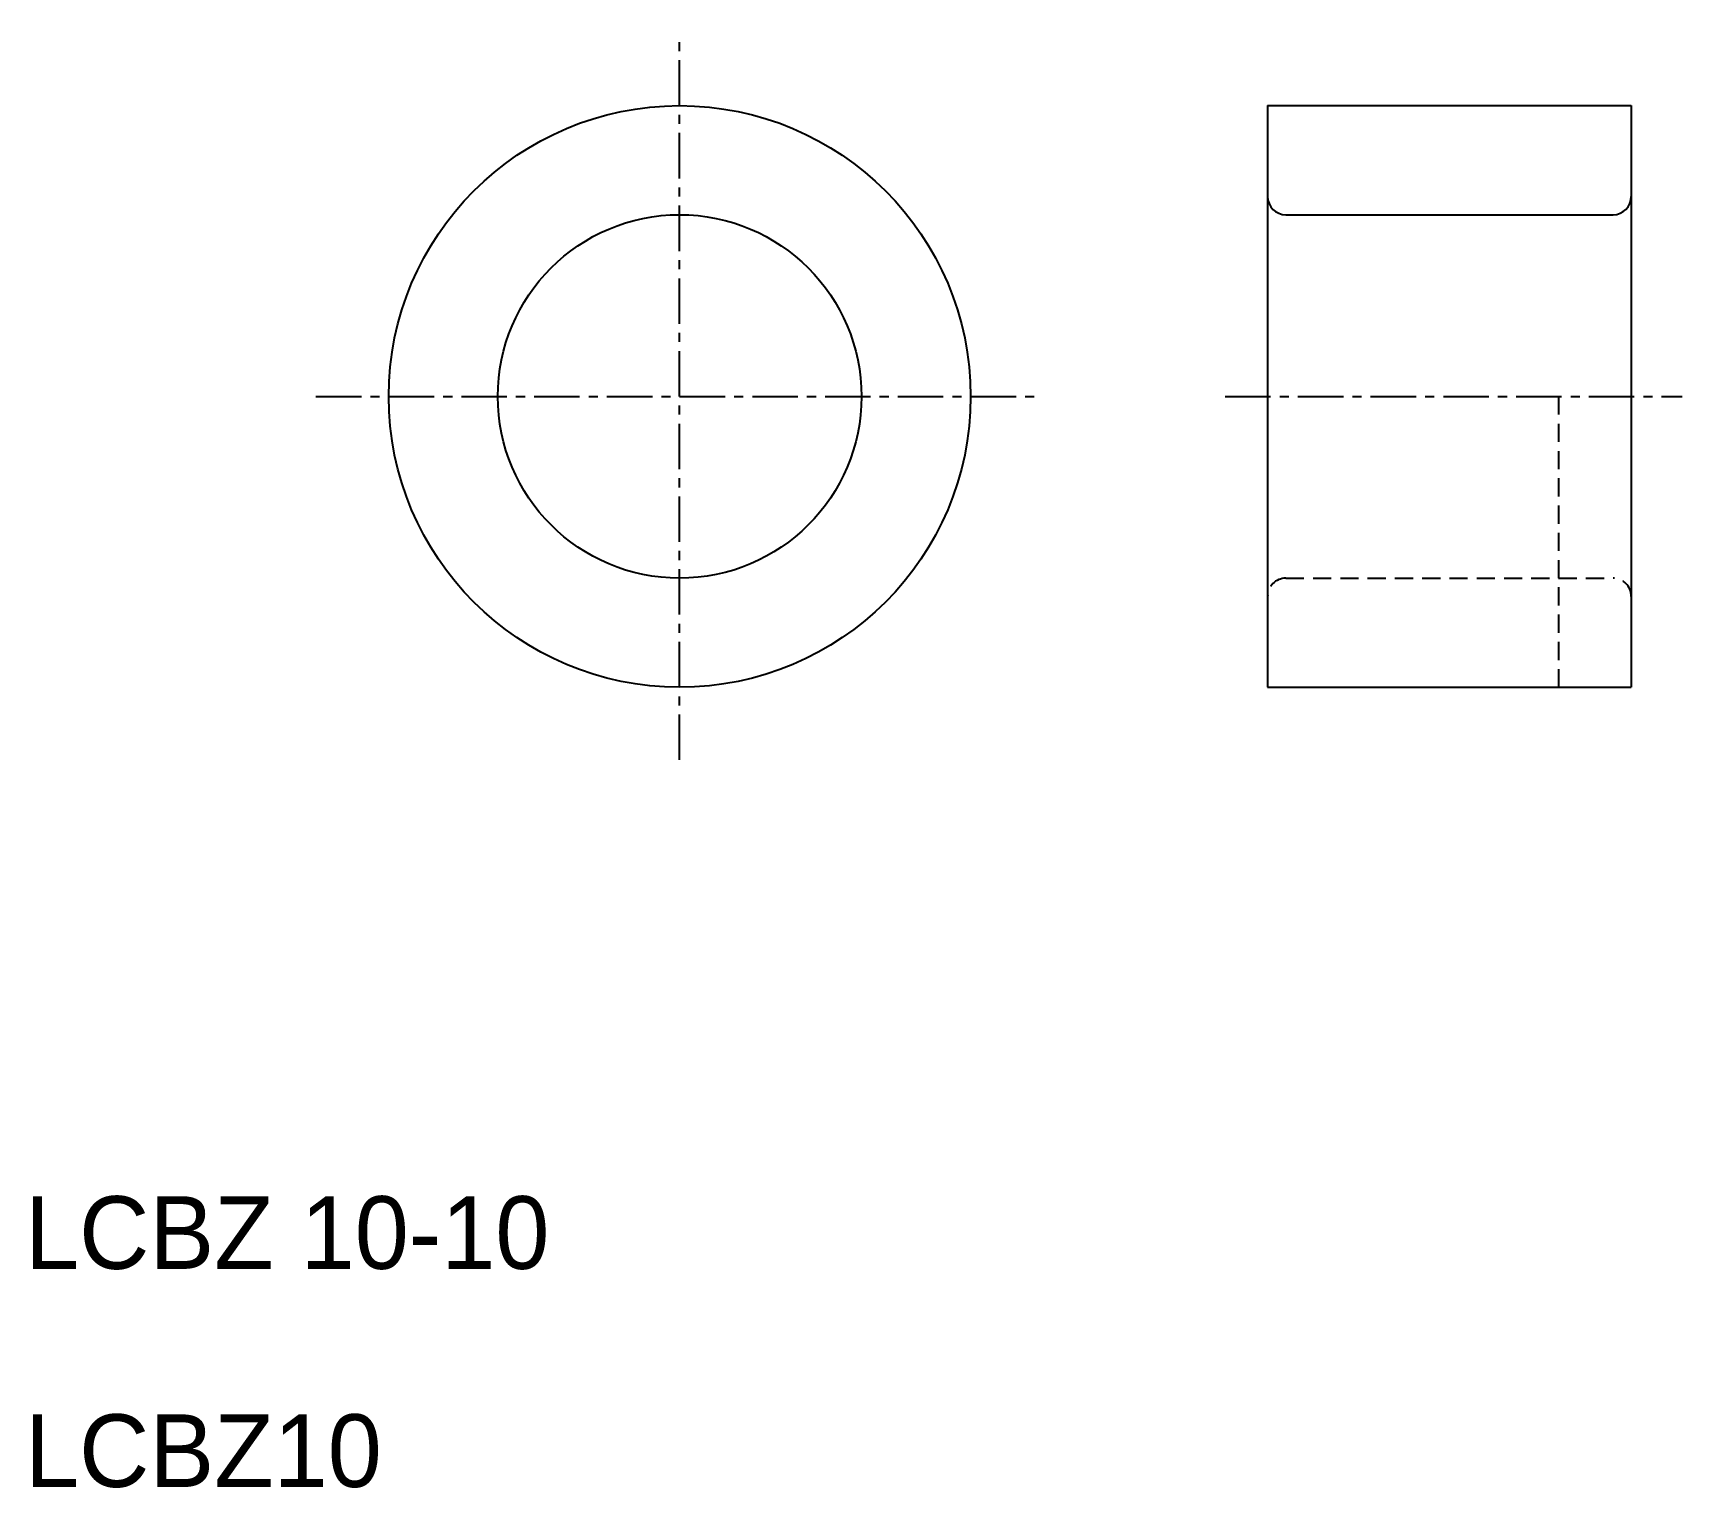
# Model space of a CAD drawing. Extents: x 10.2 to 55.6, y 10 to 50.
import ezdxf

# ---------------------------------------------------------------- set-up
doc = ezdxf.new("R2010")
doc.units = 0
doc.linetypes.add('CENTER', pattern=[2, 1.25, -0.25, 0.25, -0.25])
doc.linetypes.add('DASHED', pattern=[0.75, 0.5, -0.25])
doc.layers.get('0').update_dxf_attribs({"linetype": 'CONTINUOUS'})
doc.layers.add('CENTER', color=1, linetype='CENTER')

msp = doc.modelspace()

# ---------------------------------------------------------------- linework, layer by layer
at = {"color": 7, "linetype": 'CONTINUOUS'}
for p, q in [((44.167, 48), (54.167, 48)), ((44.167, 48), (44.167, 32)), ((54.167, 48), (54.167, 32)), ((44.667, 45), (53.667, 45)), ((54.167, 44), (54.167, 44)), ((54.167, 40), (54.167, 40)), ((44.167, 32), (54.167, 32))]:
    msp.add_line(p, q, dxfattribs=at)
at = {"color": 3, "linetype": 'DASHED'}
for p, q in [((52.167, 40), (52.167, 32)), ((44.667, 35), (53.667, 35))]:
    msp.add_line(p, q, dxfattribs=at)
at = {"color": 7, "linetype": 'CONTINUOUS'}
for radius in [8, 5]:
    msp.add_circle((28, 40), radius, dxfattribs=at)
for centre, start, end in [((44.667, 45.5), 180, 270), ((53.667, 45.5), 270, 0)]:
    msp.add_arc(centre, 0.5, start, end, dxfattribs=at)
at = {"color": 3, "linetype": 'DASHED'}
for centre, start, end in [((44.667, 34.5), 90, 180), ((53.667, 34.5), 0, 90)]:
    msp.add_arc(centre, 0.5, start, end, dxfattribs=at)
at = {"layer": 'CENTER', "color": 1, "linetype": 'CENTER'}
for p, q in [((28, 30), (28, 50)), ((18, 40), (38, 40)), ((43, 40), (55.562, 40))]:
    msp.add_line(p, q, dxfattribs=at)

# ---------------------------------------------------------------- texts
at = {"color": 7, "linetype": 'CONTINUOUS'}
for s, p in [('LCBZ 10-10', (10, 16)), ('LCBZ10', (10, 10))]:
    msp.add_text(s, height=2, dxfattribs=at).set_placement(p)

doc.saveas('drawing.dxf')
